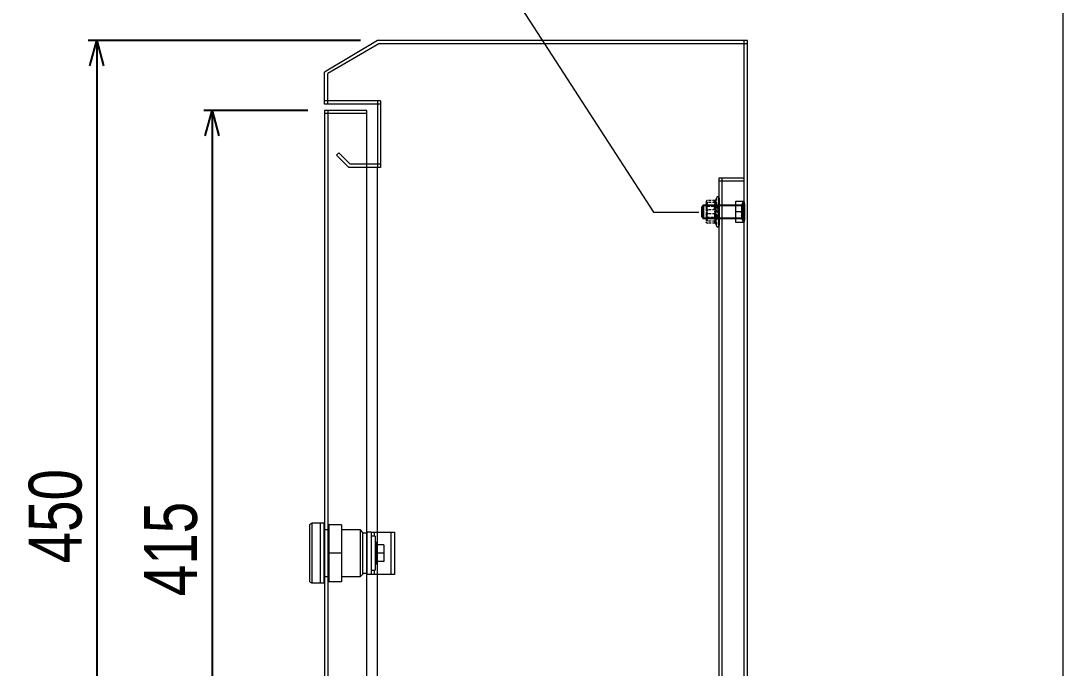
# Model space of a CAD drawing. Header units: millimetres. Extents: x 2056 to 4627, y 1370 to 3195.
# Drawn here: x 4096.9 to 4589.9, y 2565.9 to 2872.1 of the extents above; entities that cross this region are included whole.
import ezdxf

# ---------------------------------------------------------------- set-up
doc = ezdxf.new("R2010")
doc.units = ezdxf.units.MM
doc.linetypes.add('HIDDEN', pattern=[1.905, 1.27, -0.635])
for name, color, linetype in [('BUSBAR', 3, 'Continuous'), ('FRAME070', 5, 'Continuous'), ('GR1-1', 3, 'Continuous')]:
    doc.layers.add(name, color=color, linetype=linetype)
doc.styles.add('TAMCO', font='cordia.shx', dxfattribs={"width": 0.8, "height": 25})
doc.dimstyles.new('TAMCO', dxfattribs={"dimtxt": 25, "dimasz": 12, "dimexe": 4, "dimexo": 8, "dimgap": 7, "dimtad": 2, "dimdec": 1, "dimdsep": 46, "dimtxsty": 'TAMCO', "dimblk": 'OPEN30', "dimcen": 2.5, "dimclrd": 4, "dimclre": 4, "dimclrt": 3, "dimadec": 0, "dimazin": 0, "dimtfac": 1, "dimtdec": 1, "dimtmove": 0, "dimatfit": 3, "dimldrblk": 'OPEN30', "dimfxl": 0, "dimarcsym": 0})

# ---------------------------------------------------------------- blocks, each defined once
blk = doc.blocks.new('A$C310157CF')
at = {"color": 7, "linetype": 'HIDDEN', "lineweight": 0}
for p, q in [((-5.41, 1.72), (-5.41, 5.4)), ((-3.18, 6), (-5, 6)), ((-4.46, 1.72), (-4.46, 5.4)), ((1.76, 6), (-3.18, 6)), ((2.5, 5.65), (-2.5, 5.65)), ((-0.95, 1.72), (-0.95, 5.4)), ((0.95, 1.72), (0.95, 5.4)), ((4.93, 6), (1.76, 6)), ((4.46, 1.72), (4.46, 5.4)), ((5.41, 1.72), (5.41, 5.4)), ((6.71, 1.1), (-6.72, 1.1)), ((-2.5, 0.38), (0.88, 0.38)), ((0.88, 0.38), (2.5, 0.38))]:
    blk.add_line(p, q, dxfattribs=at)
blk.add_line((6.53, 0), (-6.53, 0))
for centre, start, end in [((-6.53, 0.57), 110, 270), ((6.53, 0.57), 270, 70)]:
    blk.add_arc(centre, 0.567, start, end, dxfattribs=at)
for points, knots in [([(-3.18, 6), (-3.79, 5.92), (-4.55, 5.82), (-5.26, 5.47), (-5.41, 5.4)], [0, 0, 0, 0, 0.801462, 1, 1, 1, 1]), ([(-5.41, 5.4), (-5.27, 5.68), (-5.11, 5.99), (-4.95, 6), (-4.93, 6)], [0, 0, 0, 0, 0.896037, 1, 1, 1, 1]), ([(-1.76, 6), (-1.89, 6), (-2.78, 5.98), (-3.7, 5.71), (-4.43, 5.41), (-4.46, 5.4)], [0, 0, 0, 0, 0.148486, 0.965571, 1, 1, 1, 1]), ([(-0.95, 5.4), (-1.6, 5.68), (-2.34, 5.99), (-3.1, 6), (-3.18, 6)], [0, 0, 0, 0, 0.896037, 1, 1, 1, 1]), ([(0.95, 5.4), (0.72, 5.49), (-0.15, 5.84), (-1.07, 5.93), (-1.76, 6)], [0, 0, 0, 0, 0.263253, 1, 1, 1, 1]), ([(1.76, 6), (1.62, 6), (0.73, 5.98), (-0.18, 5.71), (-0.92, 5.41), (-0.95, 5.4)], [0, 0, 0, 0, 0.148486, 0.965571, 1, 1, 1, 1]), ([(0.95, 5.4), (1.6, 5.68), (2.34, 5.99), (3.1, 6), (3.18, 6)], [0, 0, 0, 0, 0.896035, 1, 1, 1, 1]), ([(4.46, 5.4), (4.23, 5.49), (3.36, 5.84), (2.44, 5.93), (1.76, 6)], [0, 0, 0, 0, 0.263254, 1, 1, 1, 1]), ([(3.18, 6), (3.79, 5.92), (4.55, 5.82), (5.26, 5.47), (5.41, 5.4)], [0, 0, 0, 0, 0.801465, 1, 1, 1, 1]), ([(4.93, 6), (4.8, 5.92), (4.64, 5.82), (4.49, 5.47), (4.46, 5.4)], [0, 0, 0, 0, 0.801461, 1, 1, 1, 1]), ([(5.41, 5.4), (5.27, 5.68), (5.11, 5.99), (4.95, 6), (4.93, 6)], [0, 0, 0, 0, 0.896037, 1, 1, 1, 1]), ([(-5.68, 1.34), (-5.68, 1.34), (-5.64, 1.36), (-5.56, 1.4), (-5.48, 1.49), (-5.42, 1.6), (-5.41, 1.68), (-5.41, 1.72)], [0, 0, 0, 0, 0.007907, 0.267532, 0.528602, 0.763814, 1, 1, 1, 1]), ([(-1, 1.34), (-1.18, 1.38), (-2.09, 1.59), (-3.66, 1.74), (-5.04, 1.47), (-5.68, 1.34)], [0, 0, 0, 0, 0.118083, 0.592258, 1, 1, 1, 1]), ([(-5.49, 1.48), (-5.35, 1.57), (-5.07, 1.74), (-4.81, 1.47), (-4.68, 1.34)], [0, 0, 0, 0, 0.500552, 1, 1, 1, 1]), ([(-5.41, 1.72), (-4.67, 1.85), (-3.19, 2.11), (-1.7, 1.85), (-0.95, 1.72)], [0, 0, 0, 0, 0.492149, 1, 1, 1, 1]), ([(-4.46, 1.72), (-4.61, 1.85), (-4.93, 2.11), (-5.25, 1.85), (-5.41, 1.72)], [0, 0, 0, 0, 0.492148, 1, 1, 1, 1]), ([(-4.46, 1.72), (-4.46, 1.68), (-4.47, 1.6), (-4.52, 1.49), (-4.59, 1.4), (-4.65, 1.36), (-4.68, 1.34), (-4.68, 1.34)], [0, 0, 0, 0, 0.236185, 0.471405, 0.732466, 0.992087, 1, 1, 1, 1]), ([(-4.68, 1.34), (-4.46, 1.38), (-3.35, 1.59), (-1.43, 1.74), (0.23, 1.47), (1, 1.34)], [0, 0, 0, 0, 0.118083, 0.592258, 1, 1, 1, 1]), ([(0.95, 1.72), (0.06, 1.85), (-1.74, 2.11), (-3.54, 1.85), (-4.46, 1.72)], [0, 0, 0, 0, 0.492148, 1, 1, 1, 1]), ([(-1, 1.34), (-0.99, 1.34), (-0.99, 1.36), (-0.97, 1.4), (-0.96, 1.49), (-0.95, 1.6), (-0.95, 1.68), (-0.95, 1.72)], [0, 0, 0, 0, 0.007908, 0.267532, 0.528599, 0.763814, 1, 1, 1, 1]), ([(4.68, 1.34), (4.46, 1.38), (3.35, 1.59), (1.43, 1.74), (-0.23, 1.47), (-1, 1.34)], [0, 0, 0, 0, 0.118084, 0.592258, 1, 1, 1, 1]), ([(-0.95, 1.72), (-0.06, 1.85), (1.74, 2.11), (3.54, 1.85), (4.46, 1.72)], [0, 0, 0, 0, 0.492149, 1, 1, 1, 1]), ([(5.41, 1.72), (4.67, 1.85), (3.19, 2.11), (1.7, 1.85), (0.95, 1.72)], [0, 0, 0, 0, 0.492147, 1, 1, 1, 1]), ([(0.95, 1.72), (0.95, 1.68), (0.95, 1.6), (0.96, 1.49), (0.97, 1.4), (0.99, 1.36), (0.99, 1.34), (1, 1.34)], [0, 0, 0, 0, 0.236186, 0.471401, 0.732468, 0.992092, 1, 1, 1, 1]), ([(1, 1.34), (1.18, 1.38), (2.09, 1.59), (3.66, 1.74), (5.04, 1.47), (5.68, 1.34)], [0, 0, 0, 0, 0.118083, 0.592257, 1, 1, 1, 1]), ([(4.46, 1.72), (4.61, 1.85), (4.93, 2.11), (5.25, 1.85), (5.41, 1.72)], [0, 0, 0, 0, 0.492148, 1, 1, 1, 1]), ([(4.68, 1.34), (4.68, 1.34), (4.65, 1.36), (4.59, 1.4), (4.52, 1.49), (4.47, 1.6), (4.46, 1.68), (4.46, 1.72)], [0, 0, 0, 0, 0.007913, 0.267525, 0.5286, 0.763814, 1, 1, 1, 1]), ([(5.68, 1.34), (5.64, 1.38), (5.43, 1.59), (5.09, 1.74), (4.81, 1.47), (4.68, 1.34)], [0, 0, 0, 0, 0.118084, 0.592259, 1, 1, 1, 1]), ([(5.3, 1.62), (5.3, 1.62), (5.32, 1.63), (5.39, 1.6), (5.49, 1.47), (5.51, 1.45)], [0, 0, 0, 0, 0.006763, 0.854115, 1, 1, 1, 1]), ([(5.41, 1.72), (5.41, 1.68), (5.42, 1.6), (5.48, 1.49), (5.56, 1.4), (5.64, 1.36), (5.68, 1.34), (5.68, 1.34)], [0, 0, 0, 0, 0.236186, 0.471402, 0.732454, 0.992093, 1, 1, 1, 1])]:
    blk.add_open_spline(points, degree=3, knots=knots, dxfattribs=at)
for points in [[(-3, 6), (-2.5, 5.65)], [(-2.5, 5.65), (-2.5, 0.38)], [(2.5, 5.65), (3, 6)], [(2.5, 0.38), (2.5, 5.65)], [(-5.34, 1.61), (-6.73, 1.1)], [(-5.52, 1.43), (-5.48, 1.47)], [(-5.35, 1.6), (-5.33, 1.6)], [(-2.5, 0.38), (-3, 0.03)], [(-3, 0.03), (-3, 0)], [(3, 0.03), (2.5, 0.38)], [(3, 0), (3, 0.03)], [(6.73, 1.1), (5.34, 1.61)], [(5.51, 1.45), (5.52, 1.43)]]:
    blk.add_open_spline(points, degree=1, dxfattribs=at)
blk = doc.blocks.new('A$C1D0F77C0')
for p, q in [((2.41, 0), (-2.41, 0)), ((0.75, -0.59), (-3, -0.59)), ((3, -0.59), (0.75, -0.59))]:
    blk.add_line(p, q)
at = {"color": 0, "linetype": 'ByBlock', "lineweight": -2}
for p, q in [((0.96, -19.4), (-3.8, -19.4)), ((-3.35, -18.8), (-3.37, -18.8)), ((-3.34, -19.18), (-3.37, -19.18)), ((-3.34, -18.8), (-3.35, -18.8)), ((-3.35, -19.4), (-3.35, -19.18)), ((-3.14, -18.8), (-3.34, -18.8)), ((-3.34, -19.18), (-3.14, -19.18)), ((-3.34, -19.4), (-3.34, -19.18)), ((-3.33, -19.4), (-3.33, -19.18)), ((-3.33, -19.4), (-3.33, -19.18)), ((-2.78, -18.8), (-3.14, -18.8)), ((-3.14, -19.4), (-3.14, -19.18)), ((-2.66, -19.18), (-3.14, -19.18)), ((-3.13, -19.4), (-3.13, -19.18)), ((-3.12, -19.4), (-3.12, -19.18)), ((-3.06, -19.4), (-3.06, -19.18)), ((-2.98, -19.18), (-2.98, -18.8)), ((-2.98, -19.18), (-2.98, -18.8)), ((-2.97, -19.18), (-2.97, -18.8)), ((-2.96, -19.18), (-2.96, -18.8)), ((-2.8, -19.18), (-2.8, -18.8)), ((-2.78, -19.18), (-2.78, -18.8)), ((-2.76, -19.18), (-2.76, -18.8)), ((-2.66, -18.8), (-2.75, -18.8)), ((-2.75, -19.4), (-2.75, -19.18)), ((-2.74, -19.18), (-2.74, -18.8)), ((-2.11, -18.8), (-2.66, -18.8)), ((-2.66, -19.18), (-2.39, -19.18)), ((-2.66, -19.4), (-2.66, -19.18)), ((-2.65, -19.4), (-2.65, -19.18)), ((-2.63, -19.4), (-2.63, -19.18)), ((-2.43, -19.18), (-2.43, -18.8)), ((-2.39, -19.18), (-2.39, -18.8)), ((-2.08, -19.18), (-2.39, -19.18)), ((-2.37, -19.18), (-2.37, -18.8)), ((-2.33, -19.18), (-2.33, -18.8)), ((-1.84, -18.8), (-2.11, -18.8)), ((-2.11, -19.4), (-2.11, -19.18)), ((-1.27, -19.18), (-2.11, -19.18)), ((-2.08, -19.4), (-2.08, -19.18)), ((-2.07, -19.4), (-2.07, -19.18)), ((-1.94, -19.4), (-1.94, -19.18)), ((-1.89, -18.8), (-1.81, -18.8)), ((-1.89, -19.18), (-1.89, -18.8)), ((-1.84, -19.18), (-1.84, -18.8)), ((-1.81, -19.18), (-1.81, -18.8)), ((-1.42, -18.8), (-1.76, -18.8)), ((-1.76, -19.18), (-1.76, -18.8)), ((-1.27, -18.8), (-1.42, -18.8)), ((-1.42, -19.4), (-1.42, -19.18)), ((-0.51, -18.8), (-1.27, -18.8)), ((-1.27, -19.18), (-1.17, -19.18)), ((-1.27, -19.4), (-1.27, -19.18)), ((-1.25, -19.4), (-1.25, -19.18)), ((-1.22, -19.18), (-1.22, -18.8)), ((-1.22, -19.4), (-1.22, -19.18)), ((-1.17, -19.18), (-1.17, -18.8)), ((-1.13, -19.18), (-1.13, -18.8)), ((-1.07, -19.18), (-1.07, -18.8)), ((-0.48, -19.18), (-1.07, -19.18)), ((-0.41, -18.8), (-0.51, -18.8)), ((-0.51, -19.4), (-0.51, -19.18)), ((0.46, -19.18), (-0.51, -19.18)), ((-0.48, -19.4), (-0.48, -19.18)), ((-0.47, -18.8), (-0.37, -18.8)), ((-0.47, -19.18), (-0.47, -18.8)), ((-0.46, -19.4), (-0.46, -19.18)), ((-0.41, -19.18), (-0.41, -18.8)), ((0.3, -18.8), (-0.41, -18.8)), ((-0.37, -19.18), (-0.37, -18.8)), ((-0.31, -19.18), (-0.31, -18.8)), ((-0.3, -19.4), (-0.3, -19.18)), ((0.31, -18.8), (0.3, -18.8)), ((0.3, -18.8), (0.37, -18.8)), ((0.3, -19.4), (0.3, -19.18)), ((0.31, -19.18), (0.31, -18.8)), ((0.37, -19.18), (0.37, -18.8)), ((0.46, -18.8), (0.37, -18.8)), ((0.41, -19.18), (0.41, -18.8)), ((1.22, -18.8), (0.46, -18.8)), ((0.46, -19.4), (0.46, -19.18)), ((0.46, -19.18), (0.51, -19.18)), ((0.47, -19.18), (0.47, -18.8)), ((1.13, -19.18), (0.48, -19.18)), ((0.48, -19.4), (0.48, -19.18)), ((0.51, -19.4), (0.51, -19.18)), ((3.8, -19.4), (0.96, -19.4)), ((1.07, -19.18), (1.07, -18.8)), ((1.13, -19.18), (1.13, -18.8)), ((1.13, -19.18), (1.22, -19.18)), ((1.17, -19.18), (1.17, -18.8)), ((1.27, -18.8), (1.22, -18.8)), ((1.22, -19.18), (1.22, -18.8)), ((2.07, -19.18), (1.22, -19.18)), ((1.22, -19.4), (1.22, -19.18)), ((1.76, -18.8), (1.25, -18.8)), ((1.25, -19.4), (1.25, -19.18)), ((1.27, -19.4), (1.27, -19.18)), ((1.42, -19.4), (1.42, -19.18)), ((1.76, -19.18), (1.76, -18.8)), ((1.81, -19.18), (1.81, -18.8)), ((2.07, -18.8), (1.81, -18.8)), ((1.84, -19.18), (1.84, -18.8)), ((1.89, -19.18), (1.89, -18.8)), ((1.94, -19.4), (1.94, -19.18)), ((2.63, -18.8), (2.07, -18.8)), ((2.07, -19.4), (2.07, -19.18)), ((2.07, -19.18), (2.11, -19.18)), ((2.37, -19.18), (2.08, -19.18)), ((2.08, -19.4), (2.08, -19.18)), ((2.11, -19.4), (2.11, -19.18)), ((2.33, -19.18), (2.33, -18.8)), ((2.37, -19.18), (2.37, -18.8)), ((2.37, -19.18), (2.63, -19.18)), ((2.39, -19.18), (2.39, -18.8)), ((2.43, -19.18), (2.43, -18.8)), ((2.66, -18.8), (2.63, -18.8)), ((3.12, -19.18), (2.63, -19.18)), ((2.63, -19.4), (2.63, -19.18)), ((2.76, -18.8), (2.65, -18.8)), ((2.65, -19.4), (2.65, -19.18)), ((2.66, -19.4), (2.66, -19.18)), ((2.74, -19.18), (2.74, -18.8)), ((2.75, -19.4), (2.75, -19.18)), ((2.76, -19.18), (2.76, -18.8)), ((3.12, -18.8), (2.76, -18.8)), ((2.78, -19.18), (2.78, -18.8)), ((2.8, -19.18), (2.8, -18.8)), ((2.96, -19.18), (2.96, -18.8)), ((2.97, -19.18), (2.97, -18.8)), ((2.98, -19.18), (2.98, -18.8)), ((2.98, -19.18), (2.98, -18.8)), ((3.06, -19.4), (3.06, -19.18)), ((3.33, -18.8), (3.12, -18.8)), ((3.12, -19.4), (3.12, -19.18)), ((3.12, -19.18), (3.33, -19.18)), ((3.13, -19.4), (3.13, -19.18)), ((3.14, -19.4), (3.14, -19.18)), ((3.34, -18.8), (3.33, -18.8)), ((3.37, -19.18), (3.33, -19.18)), ((3.33, -19.4), (3.33, -19.18)), ((3.33, -19.4), (3.33, -19.18)), ((3.34, -19.4), (3.34, -19.18)), ((3.35, -18.8), (3.37, -18.8)), ((3.35, -19.4), (3.35, -19.18)), ((3.8, -19.99), (-3.8, -19.99))]:
    blk.add_line(p, q, dxfattribs=at)
for centre, start, end in [((-3.8, -19.7), 90, 270), ((3.8, -19.7), 270, 90)]:
    blk.add_arc(centre, 0.297, start, end, dxfattribs=at)
for points in [[(-2.41, 0), (-3, -0.59)], [(3, -0.59), (2.41, 0)], [(-3, -0.59), (-3, -19.18)], [(3, -19.18), (3, -0.59)]]:
    blk.add_open_spline(points, degree=1)
for points in [[(-3.37, -18.8), (-3.74, -19.4)], [(-3.37, -19.18), (-3.37, -19.4)], [(3.74, -19.4), (3.37, -18.8)], [(3.37, -19.4), (3.37, -19.18)], [(-3.8, -19.99), (-3.8, -20)], [(3.8, -20), (3.8, -19.99)]]:
    blk.add_open_spline(points, degree=1, dxfattribs=at)
for points, knots in [([(-3.35, -18.8), (-3.42, -18.91), (-3.55, -19.11), (-3.67, -19.31), (-3.72, -19.4)], [0, 0, 0, 0, 0.559493, 1, 1, 1, 1]), ([(-3.7, -19.4), (-3.65, -19.31), (-3.53, -19.11), (-3.4, -18.91), (-3.33, -18.8)], [0, 0, 0, 0, 0.440507, 1, 1, 1, 1]), ([(-3.69, -19.4), (-3.58, -19.21), (-3.46, -19.01), (-3.34, -18.81), (-3.34, -18.8)], [0, 0, 0, 0, 0.950163, 1, 1, 1, 1]), ([(-3.33, -18.8), (-3.4, -18.93), (-3.52, -19.13), (-3.64, -19.33), (-3.68, -19.4)], [0, 0, 0, 0, 0.625372, 1, 1, 1, 1]), ([(-3.14, -18.8), (-3.14, -18.81), (-3.26, -19.01), (-3.38, -19.21), (-3.5, -19.4)], [0, 0, 0, 0, 0.049832, 1, 1, 1, 1]), ([(-3.48, -19.4), (-3.43, -19.33), (-3.31, -19.13), (-3.19, -18.93), (-3.12, -18.8)], [0, 0, 0, 0, 0.374629, 1, 1, 1, 1]), ([(-3.45, -19.4), (-3.41, -19.33), (-3.3, -19.13), (-3.19, -18.93), (-3.13, -18.8)], [0, 0, 0, 0, 0.374627, 1, 1, 1, 1]), ([(-3.06, -18.8), (-3.12, -18.93), (-3.23, -19.13), (-3.33, -19.33), (-3.37, -19.4)], [0, 0, 0, 0, 0.625372, 1, 1, 1, 1]), ([(-2.75, -18.8), (-2.82, -18.93), (-2.93, -19.13), (-3.04, -19.33), (-3.08, -19.4)], [0, 0, 0, 0, 0.625373, 1, 1, 1, 1]), ([(-2.96, -19.4), (-2.92, -19.33), (-2.82, -19.13), (-2.71, -18.93), (-2.65, -18.8)], [0, 0, 0, 0, 0.374626, 1, 1, 1, 1]), ([(-2.92, -19.4), (-2.89, -19.33), (-2.8, -19.13), (-2.71, -18.93), (-2.66, -18.8)], [0, 0, 0, 0, 0.374627, 1, 1, 1, 1]), ([(-2.63, -18.8), (-2.68, -18.93), (-2.77, -19.13), (-2.85, -19.33), (-2.89, -19.4)], [0, 0, 0, 0, 0.625374, 1, 1, 1, 1]), ([(-2.11, -18.8), (-2.16, -18.93), (-2.25, -19.13), (-2.34, -19.33), (-2.37, -19.4)], [0, 0, 0, 0, 0.625373, 1, 1, 1, 1]), ([(-2.33, -19.4), (-2.3, -19.33), (-2.21, -19.13), (-2.12, -18.93), (-2.07, -18.8)], [0, 0, 0, 0, 0.374627, 1, 1, 1, 1]), ([(-2.28, -19.4), (-2.25, -19.33), (-2.19, -19.13), (-2.12, -18.93), (-2.08, -18.8)], [0, 0, 0, 0, 0.374628, 1, 1, 1, 1]), ([(-1.94, -18.8), (-1.98, -18.93), (-2.03, -19.13), (-2.09, -19.33), (-2.11, -19.4)], [0, 0, 0, 0, 0.625373, 1, 1, 1, 1]), ([(-1.42, -18.8), (-1.46, -18.93), (-1.52, -19.13), (-1.58, -19.33), (-1.61, -19.4)], [0, 0, 0, 0, 0.625375, 1, 1, 1, 1]), ([(-1.43, -19.4), (-1.4, -19.33), (-1.35, -19.13), (-1.29, -18.93), (-1.25, -18.8)], [0, 0, 0, 0, 0.374626, 1, 1, 1, 1]), ([(-1.37, -19.4), (-1.35, -19.33), (-1.32, -19.13), (-1.29, -18.93), (-1.27, -18.8)], [0, 0, 0, 0, 0.374623, 1, 1, 1, 1]), ([(-1.22, -18.8), (-1.24, -18.91), (-1.27, -19.11), (-1.3, -19.31), (-1.31, -19.4)], [0, 0, 0, 0, 0.559496, 1, 1, 1, 1]), ([(-0.51, -18.8), (-0.53, -18.93), (-0.57, -19.13), (-0.6, -19.33), (-0.61, -19.4)], [0, 0, 0, 0, 0.625376, 1, 1, 1, 1]), ([(-0.56, -19.4), (-0.54, -19.31), (-0.51, -19.11), (-0.48, -18.91), (-0.46, -18.8)], [0, 0, 0, 0, 0.440504, 1, 1, 1, 1]), ([(-0.49, -19.4), (-0.49, -19.21), (-0.48, -19.01), (-0.48, -18.81), (-0.48, -18.8)], [0, 0, 0, 0, 0.950166, 1, 1, 1, 1]), ([(-0.3, -18.8), (-0.3, -18.91), (-0.3, -19.11), (-0.29, -19.31), (-0.29, -19.4)], [0, 0, 0, 0, 0.559496, 1, 1, 1, 1]), ([(0.3, -18.8), (0.3, -18.81), (0.3, -19.01), (0.3, -19.21), (0.29, -19.4)], [0, 0, 0, 0, 0.049834, 1, 1, 1, 1]), ([(0.56, -19.4), (0.53, -19.21), (0.49, -19.01), (0.46, -18.81), (0.46, -18.8)], [0, 0, 0, 0, 0.950161, 1, 1, 1, 1]), ([(0.49, -19.4), (0.49, -19.31), (0.49, -19.11), (0.48, -18.91), (0.48, -18.8)], [0, 0, 0, 0, 0.440504, 1, 1, 1, 1]), ([(0.51, -18.8), (0.53, -18.93), (0.57, -19.13), (0.6, -19.33), (0.61, -19.4)], [0, 0, 0, 0, 0.625377, 1, 1, 1, 1]), ([(1.22, -18.8), (1.22, -18.81), (1.25, -19.01), (1.28, -19.21), (1.31, -19.4)], [0, 0, 0, 0, 0.049837, 1, 1, 1, 1]), ([(1.43, -19.4), (1.4, -19.33), (1.35, -19.13), (1.29, -18.93), (1.25, -18.8)], [0, 0, 0, 0, 0.374627, 1, 1, 1, 1]), ([(1.37, -19.4), (1.35, -19.33), (1.32, -19.13), (1.29, -18.93), (1.27, -18.8)], [0, 0, 0, 0, 0.374623, 1, 1, 1, 1]), ([(1.42, -18.8), (1.46, -18.93), (1.52, -19.13), (1.58, -19.33), (1.61, -19.4)], [0, 0, 0, 0, 0.625378, 1, 1, 1, 1]), ([(1.94, -18.8), (1.98, -18.93), (2.03, -19.13), (2.09, -19.33), (2.11, -19.4)], [0, 0, 0, 0, 0.625373, 1, 1, 1, 1]), ([(2.33, -19.4), (2.3, -19.33), (2.21, -19.13), (2.12, -18.93), (2.07, -18.8)], [0, 0, 0, 0, 0.374627, 1, 1, 1, 1]), ([(2.28, -19.4), (2.25, -19.33), (2.19, -19.13), (2.12, -18.93), (2.08, -18.8)], [0, 0, 0, 0, 0.374625, 1, 1, 1, 1]), ([(2.11, -18.8), (2.16, -18.93), (2.25, -19.13), (2.34, -19.33), (2.37, -19.4)], [0, 0, 0, 0, 0.625373, 1, 1, 1, 1]), ([(2.63, -18.8), (2.68, -18.93), (2.77, -19.13), (2.85, -19.33), (2.89, -19.4)], [0, 0, 0, 0, 0.625373, 1, 1, 1, 1]), ([(2.96, -19.4), (2.92, -19.33), (2.82, -19.13), (2.71, -18.93), (2.65, -18.8)], [0, 0, 0, 0, 0.374628, 1, 1, 1, 1]), ([(2.92, -19.4), (2.89, -19.33), (2.8, -19.13), (2.71, -18.93), (2.66, -18.8)], [0, 0, 0, 0, 0.374623, 1, 1, 1, 1]), ([(2.75, -18.8), (2.82, -18.93), (2.93, -19.13), (3.04, -19.33), (3.08, -19.4)], [0, 0, 0, 0, 0.625376, 1, 1, 1, 1]), ([(3.06, -18.8), (3.12, -18.93), (3.23, -19.13), (3.33, -19.33), (3.37, -19.4)], [0, 0, 0, 0, 0.625374, 1, 1, 1, 1]), ([(3.48, -19.4), (3.43, -19.33), (3.31, -19.13), (3.19, -18.93), (3.12, -18.8)], [0, 0, 0, 0, 0.374626, 1, 1, 1, 1]), ([(3.45, -19.4), (3.41, -19.33), (3.3, -19.13), (3.19, -18.93), (3.13, -18.8)], [0, 0, 0, 0, 0.374629, 1, 1, 1, 1]), ([(3.14, -18.8), (3.21, -18.91), (3.32, -19.11), (3.44, -19.31), (3.5, -19.4)], [0, 0, 0, 0, 0.559499, 1, 1, 1, 1]), ([(3.33, -18.8), (3.4, -18.93), (3.52, -19.13), (3.64, -19.33), (3.68, -19.4)], [0, 0, 0, 0, 0.625375, 1, 1, 1, 1]), ([(3.7, -19.4), (3.59, -19.21), (3.46, -19.01), (3.34, -18.81), (3.33, -18.8)], [0, 0, 0, 0, 0.950171, 1, 1, 1, 1]), ([(3.69, -19.4), (3.64, -19.31), (3.52, -19.11), (3.4, -18.91), (3.34, -18.8)], [0, 0, 0, 0, 0.440507, 1, 1, 1, 1]), ([(3.35, -18.8), (3.36, -18.81), (3.48, -19.01), (3.61, -19.21), (3.72, -19.4)], [0, 0, 0, 0, 0.049829, 1, 1, 1, 1])]:
    blk.add_open_spline(points, degree=3, knots=knots, dxfattribs=at)
blk = doc.blocks.new('A$C1F43471B')
at = {"rotation": 90}
for name, p in [('A$C310157CF', (-11.99, 0)), ('A$C1D0F77C0', (-19.99, 0))]:
    blk.add_blockref(name, p, dxfattribs=at)
blk = doc.blocks.new('_Open30')
at = {"color": 0, "linetype": 'ByBlock', "lineweight": -2}
for p, q in [((-1, 0.268), (0, 0)), ((0, 0), (-1, -0.268)), ((0, 0), (-1, 0))]:
    blk.add_line(p, q, dxfattribs=at)
blk = doc.blocks.new('*D44')
at = {"color": 4, "lineweight": -2}
for p, q in [((4232.54, 2829.74), (4183.34, 2829.74)), ((4187.34, 2817.74), (4187.34, 2426.74)), ((4232.54, 2414.74), (4183.34, 2414.74))]:
    blk.add_line(p, q, dxfattribs=at)
at = {"layer": 'DEFPOINTS', "color": 0}
for p in [(4240.54, 2829.74), (4187.34, 2414.74), (4240.54, 2414.74)]:
    blk.add_point(p, dxfattribs=at)
at = {"color": 4, "lineweight": -2, "xscale": 12, "yscale": 12, "zscale": 12}
for p, rotation in [((4187.34, 2829.74), 90), ((4187.34, 2414.74), 270)]:
    blk.add_blockref('_Open30', p, dxfattribs=dict(at, rotation=rotation))
at = {"color": 3, "lineweight": 9, "insert": (4167.84, 2622.24), "char_height": 25, "attachment_point": 5, "rotation": 90, "style": 'TAMCO'}
blk.add_mtext('415', dxfattribs=at)
blk = doc.blocks.new('A$C64B35038')
at = {"color": 7, "linetype": 'Continuous', "lineweight": 9}
for p, q in [((15, 24.15), (16, 25.15)), ((16, 25.15), (25, 25.15)), ((16, 3.15), (16, 25.15)), ((25, 27.65), (31, 27.65)), ((25, 27.65), (25, 14.15)), ((31, 27.65), (31, 14.15)), ((31, 25.15), (33, 25.15)), ((33, 28.3), (35, 28.3)), ((35, 0), (35, 28.3)), ((35, 28.3), (39, 28.3)), ((39, 28.3), (39, 0)), ((40, 1), (40, 27.3)), ((0, 24.15), (0, 4.15)), ((1.47, 24.15), (0, 24.15)), ((1.47, 4.15), (1.47, 24.15)), ((9.53, 24.15), (1.47, 24.15)), ((9, 22.15), (11, 22.15)), ((9, 22.15), (9, 6.15)), ((11, 24.15), (9.53, 24.15)), ((11, 24.15), (13, 24.15)), ((11, 24.15), (11, 4.15)), ((13, 24.15), (13, 4.15)), ((13, 23.65), (15, 23.65)), ((15, 24.15), (15, 4.15)), ((5, 18.15), (5, 14.15)), ((5, 18.15), (8.5, 18.15)), ((8.5, 19.15), (9, 19.15)), ((8.5, 19.15), (8.5, 9.15)), ((5, 14.15), (8.5, 14.15)), ((5, 14.15), (5, 10.15)), ((5, 10.15), (8.5, 10.15)), ((25, 14.15), (31, 14.15)), ((25, 14.15), (25, 0.65)), ((31, 14.15), (31, 0.65)), ((9, 9.15), (8.5, 9.15)), ((11, 6.15), (9, 6.15)), ((0, 4.15), (1.47, 4.15)), ((1.47, 4.15), (9.53, 4.15)), ((9.53, 4.15), (11, 4.15)), ((11, 4.15), (13, 4.15)), ((15, 4.65), (13, 4.65)), ((16, 3.15), (15, 4.15)), ((25, 3.15), (16, 3.15)), ((25, 0.65), (31, 0.65)), ((33, 3.15), (31, 3.15)), ((33, 0), (35, 0)), ((35, 0), (39, 0))]:
    blk.add_line(p, q, dxfattribs=at)
blk.add_line((33, 0), (33, 28.3))
at = {"color": 8, "linetype": 'Continuous', "lineweight": 9}
for p, q in [((9.53, 24.15), (9.53, 22.15)), ((9.53, 6.15), (9.53, 4.15))]:
    blk.add_line(p, q, dxfattribs=at)
at = {"color": 7, "linetype": 'Continuous', "lineweight": 9}
for centre, start, end in [((39, 27.3), 0, 90), ((39, 1), 270, 0)]:
    blk.add_arc(centre, 1, start, end, dxfattribs=at)
blk = doc.blocks.new('*D53')
at = {"layer": 'BUSBAR', "color": 4, "lineweight": -2}
for p, q in [((4257.54, 2862.74), (4128.76, 2862.74)), ((4132.76, 2850.74), (4132.76, 2424.74)), ((4257.54, 2412.74), (4128.76, 2412.74))]:
    blk.add_line(p, q, dxfattribs=at)
at = {"layer": 'DEFPOINTS', "color": 0}
for p in [(4265.54, 2862.74), (4132.76, 2412.74), (4265.54, 2412.74)]:
    blk.add_point(p, dxfattribs=at)
at = {"layer": 'BUSBAR', "color": 4, "lineweight": -2, "xscale": 12, "yscale": 12, "zscale": 12}
for p, rotation in [((4132.76, 2862.74), 90), ((4132.76, 2412.74), 270)]:
    blk.add_blockref('_Open30', p, dxfattribs=dict(at, rotation=rotation))
at = {"layer": 'BUSBAR', "color": 3, "lineweight": 9, "insert": (4113.26, 2637.74), "char_height": 25, "attachment_point": 5, "rotation": 90, "style": 'TAMCO'}
blk.add_mtext('450', dxfattribs=at)

msp = doc.modelspace()

# ---------------------------------------------------------------- linework, layer by layer
at = {"lineweight": 9}
for p, q in [((4265.54, 2862.74), (4240.54, 2847.74)), ((4266.16, 2861.24), (4242.04, 2847.12)), ((4440.54, 2862.74), (4265.54, 2862.74)), ((4440.54, 2861.24), (4266.16, 2861.24)), ((4240.54, 2832.74), (4240.54, 2847.74)), ((4242.04, 2832.74), (4242.04, 2847.12)), ((4267.04, 2834.24), (4240.54, 2834.24)), ((4267.04, 2832.74), (4240.54, 2832.74)), ((4265.54, 2834.24), (4265.54, 2802.74)), ((4267.04, 2834.24), (4267.04, 2802.74)), ((4260.54, 2829.74), (4240.54, 2829.74)), ((4240.54, 2829.74), (4240.54, 2414.74)), ((4260.54, 2828.24), (4240.54, 2828.24)), ((4242.04, 2829.74), (4242.04, 2414.74)), ((4260.54, 2414.74), (4260.54, 2829.74)), ((4246.25, 2808.53), (4247.31, 2809.59)), ((4246.25, 2808.53), (4252.04, 2802.74)), ((4247.31, 2809.59), (4252.66, 2804.24)), ((4267.04, 2802.74), (4252.04, 2802.74)), ((4267.04, 2804.24), (4252.66, 2804.24)), ((4265.54, 2412.74), (4265.54, 2802.74)), ((4439.04, 2797.74), (4427.04, 2797.74)), ((4427.04, 2797.74), (4427.04, 2442.74)), ((4439.04, 2796.24), (4427.04, 2796.24)), ((4428.54, 2797.74), (4428.54, 2442.74))]:
    msp.add_line(p, q, dxfattribs=at)
at = {"color": 0, "lineweight": 9}
for p, q in [((4435.04, 2776.74), (4435.04, 2786.74)), ((4435.04, 2786.74), (4438.66, 2786.74)), ((4438.66, 2786.74), (4439.04, 2786.36)), ((4439.04, 2786.36), (4439.04, 2777.12)), ((4439.04, 2781.74), (4435.04, 2781.74)), ((4439.04, 2785.54), (4439.04, 2777.94)), ((4438.66, 2776.74), (4435.04, 2776.74)), ((4438.66, 2776.74), (4439.04, 2777.12))]:
    msp.add_line(p, q, dxfattribs=at)
at = {"color": 7, "linetype": 'HIDDEN', "lineweight": 9}
for points, degree in [([(4438.44, 2786.2), (4438.52, 2786.38), (4438.59, 2786.56), (4438.66, 2786.74)], 3), ([(4439.05, 2785.54), (4439.04, 2785.54)], 1), ([(4438.44, 2777.28), (4438.52, 2777.1), (4438.59, 2776.92), (4438.66, 2776.74)], 3), ([(4439.04, 2777.94), (4439.05, 2777.94)], 1)]:
    msp.add_open_spline(points, degree=degree, dxfattribs=at)
for points, knots in [([(4438.44, 2786.2), (4438.72, 2785.54), (4439.03, 2784.81), (4439.04, 2784.05), (4439.04, 2783.97)], [0, 0, 0, 0, 0.896037, 1, 1, 1, 1]), ([(4438.44, 2781.74), (4438.72, 2782.4), (4439.03, 2783.13), (4439.04, 2783.89), (4439.04, 2783.97)], [0, 0, 0, 0, 0.896037, 1, 1, 1, 1]), ([(4438.44, 2781.74), (4438.53, 2781.51), (4438.88, 2780.65), (4438.97, 2779.72), (4439.04, 2779.04)], [0, 0, 0, 0, 0.263254, 1, 1, 1, 1]), ([(4438.44, 2777.28), (4438.72, 2777.94), (4439.03, 2778.67), (4439.04, 2779.43), (4439.04, 2779.51)], [0, 0, 0, 0, 0.896037, 1, 1, 1, 1])]:
    msp.add_open_spline(points, degree=3, knots=knots, dxfattribs=at)
at = {"layer": 'BUSBAR', "color": 2, "lineweight": 9}
for p, q in [((4287.68, 2949.12), (4396.21, 2781.61)), ((4396.21, 2781.61), (4417.52, 2781.61))]:
    msp.add_line(p, q, dxfattribs=at)
at = {"layer": 'FRAME070', "lineweight": 9}
for q in [(4589.93, 3159.28), (4589.93, 3159.28), (4589.93, 3130.87), (4589.93, 3130.87)]:
    msp.add_line((4589.93, 1419.5), q, dxfattribs=at)
at = {"layer": 'GR1-1', "color": 0, "linetype": 'Continuous', "lineweight": 9}
for p, q in [((4439.04, 2412.74), (4439.04, 2862.74)), ((4440.54, 2412.74), (4440.54, 2862.74))]:
    msp.add_line(p, q, dxfattribs=at)

# ---------------------------------------------------------------- block references
at = {"lineweight": 9}
msp.add_blockref('A$C1F43471B', (4439.04, 2781.74), dxfattribs=at)
at = {"lineweight": 9, "xscale": -1}
msp.add_blockref('A$C64B35038', (4273.54, 2606.09), dxfattribs=at)

# ---------------------------------------------------------------- dimensions: what is measured, and where the dimension line sits
at = {"lineweight": 9}
dim = msp.add_linear_dim(base=(4187.34, 2414.74), p1=(4240.54, 2829.74), p2=(4240.54, 2414.74), angle=90, dimstyle='TAMCO', dxfattribs=at)
dim.commit()
dim.dimension.update_dxf_attribs({"geometry": '*D44', "text_midpoint": (4167.84, 2622.24)})
at = {"layer": 'BUSBAR', "color": 2, "lineweight": 9}
dim = msp.add_linear_dim(base=(4132.76, 2412.74), p1=(4265.54, 2862.74), p2=(4265.54, 2412.74), angle=90, dimstyle='TAMCO', dxfattribs=at)
dim.commit()
dim.dimension.update_dxf_attribs({"geometry": '*D53', "text_midpoint": (4113.26, 2637.74)})

doc.saveas('drawing.dxf')
